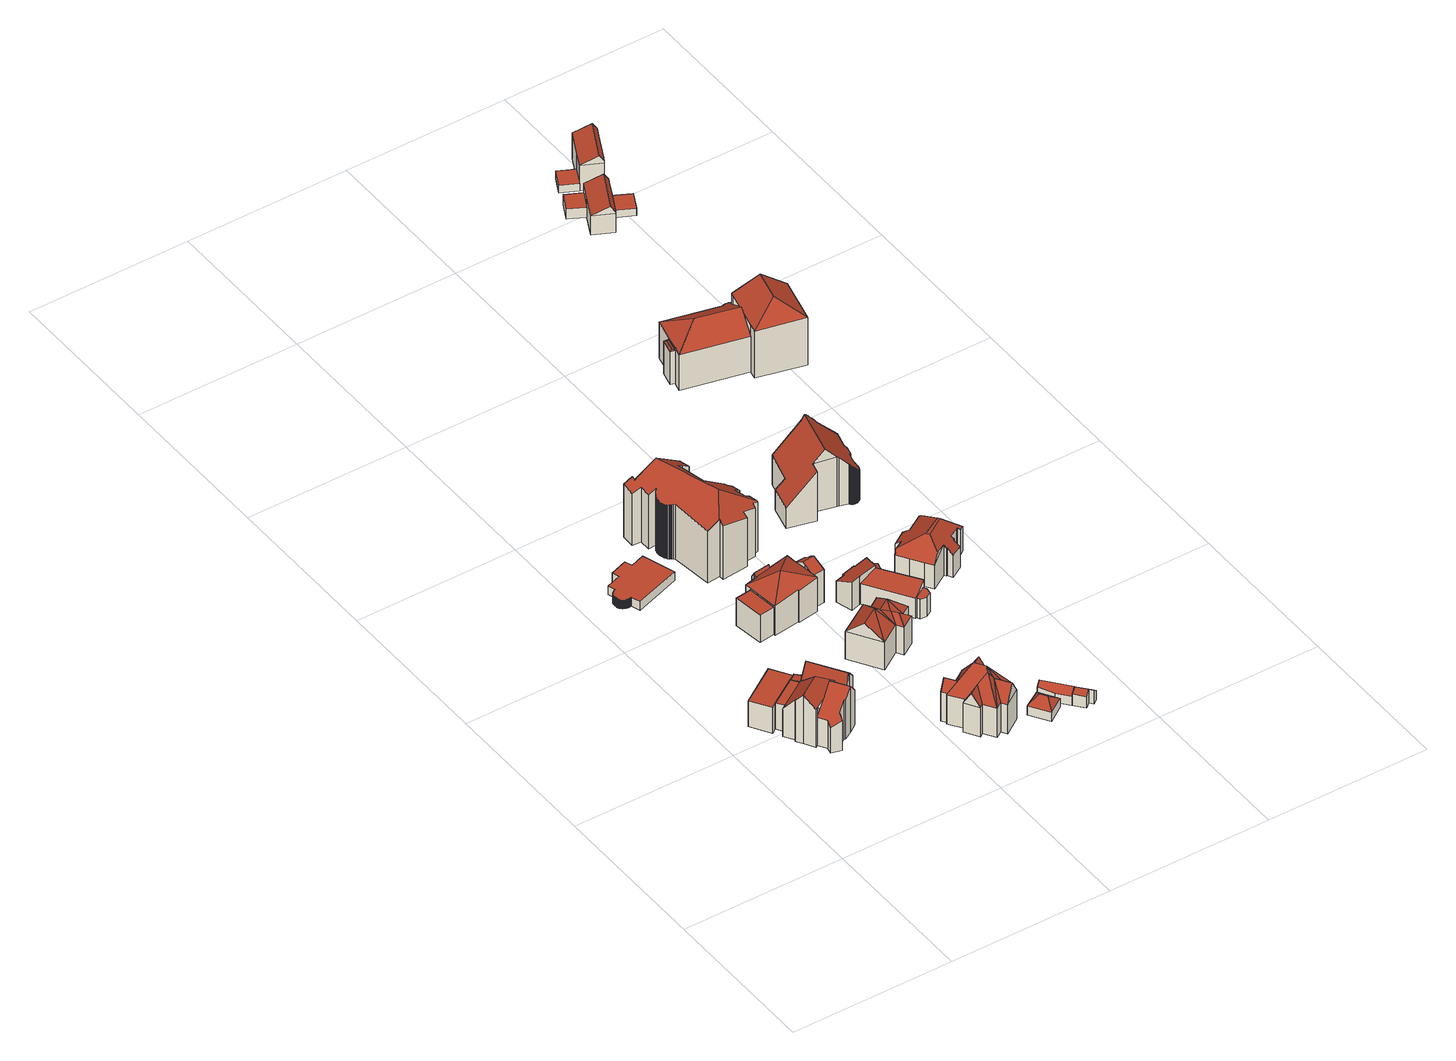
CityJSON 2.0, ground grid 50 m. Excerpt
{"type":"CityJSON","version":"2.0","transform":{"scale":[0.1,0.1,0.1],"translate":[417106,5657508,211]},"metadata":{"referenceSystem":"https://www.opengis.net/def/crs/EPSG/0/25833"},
"CityObjects":{
"building1":{"type":"Building","attributes":{"Dachtyp_tdc":"tdcPolyFlatRoof","Gemeindeschluessel":14612000,"Dachneigung":0,"QualitaetDacherkennung":69,"Geometrietyp2DReferenz":"3000","measuredHeight":8.82,"function":"31001_9998","roofType":"1000"},"geometry":[{"type":"Solid","lod":"2","boundaries":[[[[0,1,2,3]],[[1,4,5,2]],[[4,6,7,5]],[[6,8,9,7]],[[8,10,11,9]],[[10,0,3,11]],[[10,8,6,4,1,0]],[[3,2,5,7,9,11]]]],"semantics":{"surfaces":[{"type":"WallSurface"},{"type":"RoofSurface"},{"type":"GroundSurface"}],"values":[[0,0,0,0,0,0,1,2]]}}]},
"building2":{"type":"Building","attributes":{"Gemeindeschluessel":14612000,"Geometrietyp2DReferenz":"3000","function":"31001_9998","roofType":"9999"},"children":["building2-1","building2-2","building2-3","building2-4","building2-5"]},
"building2-1":{"type":"BuildingPart","attributes":{"Dachtyp_tdc":"tdcHipAndGableRoof","Dachneigung":49.95,"QualitaetDacherkennung":40,"Geometrietyp2DReferenz":"3000","measuredHeight":16.49,"roofType":"5000"},"parents":["building2"],"geometry":[{"type":"MultiSurface","lod":"2","boundaries":[[[12,13,14,15]],[[13,16,17,14]],[[16,18,19,17]],[[18,20,21,22,19]],[[23,24,25,26,27]],[[24,12,15,25]],[[28,29,30,31]],[[30,20,18,16,13,12,31]],[[12,24,23,32,33,34,28,31]],[[15,14,17,19,22,35,36,37,26,25]]],"semantics":{"surfaces":[{"type":"WallSurface"},{"type":"RoofSurface"},{"type":"GroundSurface"}],"values":[0,0,0,0,0,0,1,1,1,2]}}]},
"building2-2":{"type":"BuildingPart","attributes":{"Dachtyp_tdc":"tdcPolyFlatRoof","Dachneigung":50.49,"QualitaetDacherkennung":35,"Geometrietyp2DReferenz":"3000","measuredHeight":14.75,"roofType":"2100"},"parents":["building2"],"geometry":[{"type":"MultiSurface","lod":"2","boundaries":[[[38,39,40,41,42]],[[43,44,45,46,47]],[[44,38,42,45]],[[44,43,39,38]],[[42,41,46,45]]],"semantics":{"surfaces":[{"type":"WallSurface"},{"type":"RoofSurface"},{"type":"GroundSurface"}],"values":[0,0,0,1,2]}}]},
"building2-3":{"type":"BuildingPart","attributes":{"Dachtyp_tdc":"tdcFreeFormRoof","Dachneigung":34.99,"QualitaetDacherkennung":23,"Geometrietyp2DReferenz":"3000","measuredHeight":15.54,"roofType":"5000"},"parents":["building2"],"geometry":[{"type":"MultiSurface","lod":"2","boundaries":[[[48,49,50,51]],[[49,52,53,50]],[[52,54,55,53]],[[54,56,57,55]],[[56,27,26,57]],[[58,59,60,61,62]],[[59,63,64,60]],[[63,65,66,64]],[[65,67,68,66]],[[67,69,70,68]],[[69,48,51,70]],[[65,63,59,58,71,34,72]],[[72,32,27,56,54,52,49,48,69,67,65]],[[51,50,53,55,57,26,37,36,61,60,64,66,68,70]]],"semantics":{"surfaces":[{"type":"WallSurface"},{"type":"RoofSurface"},{"type":"GroundSurface"}],"values":[0,0,0,0,0,0,0,0,0,0,0,1,1,2]}}]},
"building2-4":{"type":"BuildingPart","attributes":{"Dachtyp_tdc":"tdcPolyFlatRoof","Dachneigung":0,"QualitaetDacherkennung":64,"Geometrietyp2DReferenz":"3000","measuredHeight":8.89,"roofType":"1000"},"parents":["building2"],"geometry":[{"type":"MultiSurface","lod":"2","boundaries":[[[73,74,35,9]],[[21,75,11,22]],[[75,73,9,11]],[[75,21,74,73]],[[9,35,22,11]]],"semantics":{"surfaces":[{"type":"WallSurface"},{"type":"RoofSurface"},{"type":"GroundSurface"}],"values":[0,0,0,1,2]}}]},
"building2-5":{"type":"BuildingPart","attributes":{"Dachtyp_tdc":"tdcFreeFormRoof","Dachneigung":81.02,"QualitaetDacherkennung":23,"Geometrietyp2DReferenz":"3000","measuredHeight":15.79,"roofType":"5000"},"parents":["building2"],"geometry":[{"type":"MultiSurface","lod":"2","boundaries":[[[76,77,78,35,30]],[[40,62,61,41]],[[79,62,40]],[[80,79,40,47,77]],[[80,77,76]],[[79,80,76,29,81,62]],[[35,78,46,41,61,36]]],"semantics":{"surfaces":[{"type":"WallSurface"},{"type":"RoofSurface"},{"type":"GroundSurface"}],"values":[0,0,0,1,1,1,2]}}]},
"building3":{"type":"Building","attributes":{"Dachtyp_tdc":"tdcPolyFlatRoof","Gemeindeschluessel":14612000,"Dachneigung":6.58,"QualitaetDacherkennung":18,"Geometrietyp2DReferenz":"3000","measuredHeight":9,"function":"31001_9998","roofType":"2100"},"geometry":[{"type":"Solid","lod":"2","boundaries":[[[[82,8,83,84]],[[8,6,85,83]],[[6,86,87,85]],[[86,88,89,87]],[[88,90,91,89]],[[90,82,84,91]],[[90,88,86,6,8,82]],[[84,83,85,87,89,91]]]],"semantics":{"surfaces":[{"type":"WallSurface"},{"type":"RoofSurface"},{"type":"GroundSurface"}],"values":[[0,0,0,0,0,0,1,2]]}}]},
"building4":{"type":"Building","attributes":{"Dachtyp_tdc":"tdcPolyFlatRoof","Gemeindeschluessel":14612000,"Dachneigung":0,"QualitaetDacherkennung":0,"Geometrietyp2DReferenz":"3000","BezugspunktDach":"2000","measuredHeight":3,"function":"31001_9998"},"geometry":[{"type":"MultiSurface","lod":"2","boundaries":[[[92,93,94,95,96,97,98,99,100,101,102,103,104,105,106,107,108,109,110,111,112,113,114,115,116,117,118,119,120,121,122,123,124,125,126,127,128,129,130,131,132,133,134,135,136,137,138,139,140,141,142]],[[142,141,143,144]],[[141,140,145,143]],[[109,108,146,147]],[[108,107,148,146]],[[107,106,149,148]],[[106,105,150,149]],[[105,104,151,150]],[[104,103,152,151]],[[103,102,153,152]],[[102,101,154,153]],[[101,100,155,154]],[[100,99,156,155]],[[99,98,157,156]],[[98,97,158,157]],[[97,96,159,158]],[[96,95,160,159]],[[95,94,161,160]],[[94,93,162,161]],[[93,92,163,162]],[[92,142,144,163]],[[140,139,164,145]],[[139,138,165,164]],[[138,137,166,165]],[[137,136,167,166]],[[136,135,168,167]],[[135,134,169,168]],[[134,133,170,169]],[[133,132,171,170]],[[132,131,172,171]],[[131,130,173,172]],[[130,129,174,173]],[[129,128,175,174]],[[128,127,176,175]],[[127,126,177,176]],[[126,125,178,177]],[[125,124,179,178]],[[124,123,180,179]],[[123,122,181,180]],[[122,121,182,181]],[[121,120,183,182]],[[120,119,184,183]],[[119,118,185,184]],[[118,117,186,185]],[[117,116,187,186]],[[116,115,188,187]],[[115,114,189,188]],[[114,113,190,189]],[[113,112,191,190]],[[112,111,192,191]],[[111,110,193,192]],[[110,109,147,193]],[[144,143,145,164,165,166,167,168,169,170,171,172,173,174,175,176,177,178,179,180,181,182,183,184,185,186,187,188,189,190,191,192,193,147,146,148,149,150,151,152,153,154,155,156,157,158,159,160,161,162,163]]],"semantics":{"surfaces":[{"type":"RoofSurface"},{"type":"WallSurface"},{"type":"GroundSurface"}],"values":[0,1,1,1,1,1,1,1,1,1,1,1,1,1,1,1,1,1,1,1,1,1,1,1,1,1,1,1,1,1,1,1,1,1,1,1,1,1,1,1,1,1,1,1,1,1,1,1,1,1,1,1,2]}}]},
"building5":{"type":"Building","attributes":{"Gemeindeschluessel":14612000,"Geometrietyp2DReferenz":"3000","function":"31001_9998","roofType":"9999"},"children":["building5-1","building5-2","building5-3","building5-4"]},
"building5-1":{"type":"BuildingPart","attributes":{"Dachtyp_tdc":"tdcTentRoof","Dachneigung":33.56,"QualitaetDacherkennung":31,"Geometrietyp2DReferenz":"3000","measuredHeight":14.6,"roofType":"3500"},"parents":["building5"],"geometry":[{"type":"MultiSurface","lod":"2","boundaries":[[[194,195,196,197,198]],[[195,199,200,196]],[[199,201,202,203,200]],[[204,205,206,207,208]],[[205,209,210,206]],[[209,211,212,210]],[[211,213,214,212]],[[213,215,216,214]],[[215,217,218,219,216]],[[220,221,222,223,224]],[[221,225,226,227,222]],[[205,204,228,229,230,201,199,231]],[[215,213,211,209,205,231]],[[221,220,217,215,231]],[[199,195,194,232,225,221,231]],[[197,196,200,203,233,207,206,210,212,214,216,219,223,222,227,234]]],"semantics":{"surfaces":[{"type":"WallSurface"},{"type":"RoofSurface"},{"type":"GroundSurface"}],"values":[0,0,0,0,0,0,0,0,0,0,0,1,1,1,1,2]}}]},
"building5-2":{"type":"BuildingPart","attributes":{"Dachtyp_tdc":"tdcGableRoof","Dachneigung":28.22,"QualitaetDacherkennung":61,"Geometrietyp2DReferenz":"3000","measuredHeight":13.46,"roofType":"3100"},"parents":["building5"],"geometry":[{"type":"MultiSurface","lod":"2","boundaries":[[[235,236,237,238]],[[236,239,240,237]],[[239,241,242,240]],[[241,208,207,242]],[[202,243,244,203]],[[243,235,238,244]],[[245,228,208,241,239]],[[239,236,235,243,202,230,245]],[[238,237,240,242,207,233,203,244]]],"semantics":{"surfaces":[{"type":"WallSurface"},{"type":"RoofSurface"},{"type":"GroundSurface"}],"values":[0,0,0,0,0,0,1,1,2]}}]},
"building5-3":{"type":"BuildingPart","attributes":{"Dachtyp_tdc":"tdcPolyFlatRoof","Dachneigung":0,"QualitaetDacherkennung":53,"Geometrietyp2DReferenz":"3000","measuredHeight":9.29,"roofType":"1000"},"parents":["building5"],"geometry":[{"type":"MultiSurface","lod":"2","boundaries":[[[246,247,248,249]],[[247,224,223,248]],[[218,246,249,219]],[[218,224,247,246]],[[249,248,223,219]]],"semantics":{"surfaces":[{"type":"WallSurface"},{"type":"RoofSurface"},{"type":"GroundSurface"}],"values":[0,0,0,1,2]}}]},
"building5-4":{"type":"BuildingPart","attributes":{"Dachtyp_tdc":"tdcFreeFormRoof","Dachneigung":62.83,"QualitaetDacherkennung":15,"Geometrietyp2DReferenz":"3000","measuredHeight":11.05,"roofType":"5000"},"parents":["building5"],"geometry":[{"type":"MultiSurface","lod":"2","boundaries":[[[250,198,197,251]],[[226,252,253,227]],[[252,254,255,253]],[[254,256,257,255]],[[256,250,251,257]],[[252,226,258,198,250]],[[250,256,254,252]],[[251,197,234,227,253,255,257]]],"semantics":{"surfaces":[{"type":"WallSurface"},{"type":"RoofSurface"},{"type":"GroundSurface"}],"values":[0,0,0,0,0,1,1,2]}}]},
"building6":{"type":"Building","attributes":{"Dachtyp_tdc":"tdcFreeFormRoof","Gemeindeschluessel":14612000,"Dachneigung":57.83,"QualitaetDacherkennung":13,"Geometrietyp2DReferenz":"3000","measuredHeight":18.32,"function":"31001_9998","roofType":"5000"},"geometry":[{"type":"Solid","lod":"2","boundaries":[[[[259,260,261,262]],[[260,263,264,261]],[[263,265,266,264]],[[265,267,268,266]],[[267,269,270,268]],[[269,271,272,270]],[[271,273,274,272]],[[273,275,276,274]],[[275,277,278,276]],[[277,279,280,278]],[[279,281,282,280]],[[281,283,284,282]],[[283,285,286,284]],[[285,287,288,286]],[[287,289,290,288]],[[289,291,292,290]],[[291,293,294,292]],[[293,295,296,294]],[[295,297,298,296]],[[297,259,262,298]],[[299,300,297,295]],[[299,295,293]],[[300,299,293,291]],[[259,300,301]],[[300,259,297]],[[291,301,300]],[[301,291,289]],[[302,303,301,289,287]],[[304,305,306,302,287,285]],[[304,285,283]],[[305,304,283,281]],[[306,305,281,279]],[[279,307,306]],[[307,279,277]],[[307,302,306]],[[307,303,302]],[[271,303,307]],[[303,271,269]],[[308,307,277,275]],[[308,275,273]],[[307,308,273,271]],[[259,309,260]],[[301,309,259]],[[301,267,309]],[[303,267,301]],[[267,303,269]],[[310,309,267,265]],[[310,265,263]],[[309,310,263,260]],[[262,261,264,266,268,270,272,274,276,278,280,282,284,286,288,290,292,294,296,298]]]],"semantics":{"surfaces":[{"type":"WallSurface"},{"type":"RoofSurface"},{"type":"GroundSurface"}],"values":[[0,0,0,0,0,0,0,0,0,0,0,0,0,0,0,0,0,0,0,0,1,0,1,1,1,1,1,1,1,0,1,1,1,1,1,1,1,1,1,0,1,1,1,1,1,1,1,0,1,2]]}}]},
"building7":{"type":"Building","attributes":{"Dachtyp_tdc":"tdcFreeFormRoof","Gemeindeschluessel":14612000,"Dachneigung":40.17,"QualitaetDacherkennung":32,"Geometrietyp2DReferenz":"3000","measuredHeight":14.03,"function":"31001_9998","roofType":"5000"},"geometry":[{"type":"Solid","lod":"2","boundaries":[[[[311,312,313,314]],[[312,315,316,313]],[[315,317,318,316]],[[317,319,320,318]],[[319,321,322,320]],[[321,323,324,322]],[[323,325,326,324]],[[325,327,328,326]],[[327,329,330,328]],[[329,311,314,330]],[[331,332,329,327]],[[333,331,327,325]],[[333,325,323]],[[334,315,312]],[[334,335,315]],[[332,335,334]],[[332,321,335]],[[331,321,332]],[[331,323,321]],[[323,331,333]],[[336,335,321,319]],[[336,319,317]],[[335,336,317,315]],[[334,312,311]],[[332,334,311,329]],[[314,313,316,318,320,322,324,326,328,330]]]],"semantics":{"surfaces":[{"type":"WallSurface"},{"type":"RoofSurface"},{"type":"GroundSurface"}],"values":[[0,0,0,0,0,0,0,0,0,0,1,1,0,1,1,1,1,1,1,1,1,1,1,1,1,2]]}}]},
"building8":{"type":"Building","attributes":{"Dachtyp_tdc":"tdcFreeFormRoof","Gemeindeschluessel":14612000,"Dachneigung":36.57,"QualitaetDacherkennung":68,"Geometrietyp2DReferenz":"3000","measuredHeight":5.28,"function":"31001_9998","roofType":"5000"},"geometry":[{"type":"Solid","lod":"2","boundaries":[[[[337,338,339,340]],[[338,341,342,339]],[[341,343,344,342]],[[343,337,340,344]],[[345,346,343,341]],[[345,341,338]],[[346,345,338,337]],[[346,337,343]],[[340,339,342,344]]]],"semantics":{"surfaces":[{"type":"WallSurface"},{"type":"RoofSurface"},{"type":"GroundSurface"}],"values":[[0,0,0,0,1,1,1,1,2]]}}]},
"building9":{"type":"Building","attributes":{"Dachtyp_tdc":"tdcFreeFormRoof","Gemeindeschluessel":14612000,"Dachneigung":24.87,"QualitaetDacherkennung":9,"Geometrietyp2DReferenz":"3000","measuredHeight":22.48,"function":"31001_9998","roofType":"5000"},"geometry":[{"type":"Solid","lod":"2","boundaries":[[[[347,348,349,350]],[[348,351,352,349]],[[351,353,354,352]],[[353,355,356,354]],[[355,357,358,356]],[[357,359,360,358]],[[359,361,362,360]],[[361,363,364,362]],[[363,365,366,364]],[[365,367,368,366]],[[367,369,370,368]],[[369,371,372,370]],[[371,373,374,372]],[[373,375,376,374]],[[375,377,378,376]],[[377,379,380,378]],[[379,381,382,380]],[[381,383,384,382]],[[383,385,386,384]],[[385,387,388,386]],[[387,389,390,388]],[[389,391,392,390]],[[391,393,394,392]],[[393,395,396,394]],[[395,397,398,396]],[[397,399,400,398]],[[401,402,403,404,405,406,407,408,409,410]],[[410,411,412,413,414,415,416,417,418,419,420,421,422,399,423,401]],[[389,387,385,383,381,379,377,375,373,371,369,367,365,363,361,359,357,355,353,351,348,347,424,425,426,427,428,429,430,431,432,433,402,401,423,397,395,393,391]],[[409,411,410]],[[433,403,402]],[[399,397,423]],[[400,434,435,436,437,438,439,440,441,442,443,444,445,446,447,448,449,450,451,452,453,454,455,456,457,458,459,460,461,462,350,349,352,354,356,358,360,362,364,366,368,370,372,374,376,378,380,382,384,386,388,390,392,394,396,398]],[[399,422,434,400]],[[422,421,435,434]],[[421,420,436,435]],[[420,419,437,436]],[[419,418,438,437]],[[418,417,439,438]],[[417,416,440,439]],[[416,415,441,440]],[[415,414,442,441]],[[414,413,443,442]],[[413,412,444,443]],[[412,411,445,444]],[[411,409,446,445]],[[409,408,447,446]],[[408,407,448,447]],[[407,406,449,448]],[[406,405,450,449]],[[405,404,451,450]],[[404,403,452,451]],[[403,433,453,452]],[[433,432,454,453]],[[432,431,455,454]],[[431,430,456,455]],[[430,429,457,456]],[[429,428,458,457]],[[428,427,459,458]],[[427,426,460,459]],[[426,425,461,460]],[[425,424,462,461]],[[424,347,350,462]]]],"semantics":{"surfaces":[{"type":"WallSurface"},{"type":"RoofSurface"},{"type":"GroundSurface"}],"values":[[0,0,0,0,0,0,0,0,0,0,0,0,0,0,0,0,0,0,0,0,0,0,0,0,0,0,1,1,1,0,0,0,2,0,0,0,0,0,0,0,0,0,0,0,0,0,0,0,0,0,0,0,0,0,0,0,0,0,0,0,0,0,0]]}}]},
"building10":{"type":"Building","attributes":{"Dachtyp_tdc":"tdcPolyFlatRoof","Gemeindeschluessel":14612000,"Dachneigung":24.58,"QualitaetDacherkennung":72,"Geometrietyp2DReferenz":"3000","measuredHeight":9.62,"function":"31001_9998","roofType":"2100"},"geometry":[{"type":"Solid","lod":"2","boundaries":[[[[463,464,465,466]],[[464,467,468,465]],[[467,469,470,468]],[[469,471,472,470]],[[471,473,474,472]],[[473,475,476,474]],[[475,477,478,476]],[[477,479,480,478]],[[479,463,466,480]],[[479,477,475,473,471,469,467,464,463]],[[466,465,468,470,472,474,476,478,480]]]],"semantics":{"surfaces":[{"type":"WallSurface"},{"type":"RoofSurface"},{"type":"GroundSurface"}],"values":[[0,0,0,0,0,0,0,0,0,1,2]]}}]},
"building11":{"type":"Building","attributes":{"Dachtyp_tdc":"tdcFreeFormRoof","Gemeindeschluessel":14612000,"Dachneigung":40.11,"QualitaetDacherkennung":26,"Geometrietyp2DReferenz":"3000","measuredHeight":4.84,"function":"31001_9998","roofType":"5000"},"geometry":[{"type":"Solid","lod":"2","boundaries":[[[[481,482,483,484]],[[482,485,486,483]],[[485,487,488,486]],[[487,489,490,488]],[[489,491,492,490]],[[491,481,484,492]],[[485,482,493,494,487]],[[493,481,491,489,494]],[[482,481,493]],[[489,487,494]],[[484,483,486,488,490,492]]]],"semantics":{"surfaces":[{"type":"WallSurface"},{"type":"RoofSurface"},{"type":"GroundSurface"}],"values":[[0,0,0,0,0,0,1,1,0,0,2]]}}]},
"building12":{"type":"Building","attributes":{"Gemeindeschluessel":14612000,"Geometrietyp2DReferenz":"3000","function":"31001_9998","roofType":"9999"},"children":["building12-1","building12-2"]},
"building12-1":{"type":"BuildingPart","attributes":{"Dachtyp_tdc":"tdcPolyFlatRoof","Dachneigung":0,"QualitaetDacherkennung":54,"Geometrietyp2DReferenz":"3000","measuredHeight":6.51,"roofType":"1000"},"parents":["building12"],"geometry":[{"type":"MultiSurface","lod":"2","boundaries":[[[495,496,497,498]],[[496,499,500,497]],[[501,502,503,504]],[[502,505,506,503]],[[505,495,498,506]],[[505,502,501,499,496,495]],[[498,497,500,504,503,506]]],"semantics":{"surfaces":[{"type":"WallSurface"},{"type":"RoofSurface"},{"type":"GroundSurface"}],"values":[0,0,0,0,0,1,2]}}]},
"building12-2":{"type":"BuildingPart","attributes":{"Dachtyp_tdc":"tdcPolyFlatRoof","Dachneigung":18.32,"QualitaetDacherkennung":64,"Geometrietyp2DReferenz":"3000","measuredHeight":8.71,"roofType":"2100"},"parents":["building12"],"geometry":[{"type":"MultiSurface","lod":"2","boundaries":[[[507,500,499]],[[507,508,509,500]],[[508,510,511,509]],[[510,512,513,511]],[[512,514,515,513]],[[514,516,517,515]],[[516,514,512,510,508,507]],[[500,509,511,513,515,517,504]]],"semantics":{"surfaces":[{"type":"WallSurface"},{"type":"RoofSurface"},{"type":"GroundSurface"}],"values":[0,0,0,0,0,0,1,2]}}]},
"building13":{"type":"Building","attributes":{"Dachtyp_tdc":"tdcFreeFormRoof","Gemeindeschluessel":14612000,"Dachneigung":39.3,"QualitaetDacherkennung":39,"Geometrietyp2DReferenz":"3000","measuredHeight":4.61,"function":"31001_9998","roofType":"5000"},"geometry":[{"type":"Solid","lod":"2","boundaries":[[[[481,518,519,520]],[[518,521,522,519]],[[521,523,524,522]],[[523,525,526,524]],[[525,527,528,526]],[[527,529,530,528]],[[525,523,531,532,529,527]],[[531,521,518,481,532]],[[523,521,531]],[[481,529,532]],[[530,520,519,522,524,526,528]],[[529,481,520,530]]]],"semantics":{"surfaces":[{"type":"WallSurface"},{"type":"RoofSurface"},{"type":"GroundSurface"}],"values":[[0,0,0,0,0,0,1,1,0,0,2,0]]}}]},
"building14":{"type":"Building","attributes":{"Dachtyp_tdc":"tdcPolyFlatRoof","Gemeindeschluessel":14612000,"Dachneigung":17.76,"QualitaetDacherkennung":72,"Geometrietyp2DReferenz":"3000","measuredHeight":4.26,"function":"31001_9998","roofType":"2100"},"geometry":[{"type":"Solid","lod":"2","boundaries":[[[[533,534,535,513]],[[534,536,537,535]],[[536,538,539,537]],[[538,540,515,539]],[[540,533,513,515]],[[540,538,536,534,533]],[[513,535,537,539,515]]]],"semantics":{"surfaces":[{"type":"WallSurface"},{"type":"RoofSurface"},{"type":"GroundSurface"}],"values":[[0,0,0,0,0,1,2]]}}]},
"building15":{"type":"Building","attributes":{"Dachtyp_tdc":"tdcFreeFormRoof","Gemeindeschluessel":14612000,"Dachneigung":36.51,"QualitaetDacherkennung":15,"Geometrietyp2DReferenz":"3000","measuredHeight":13.92,"function":"31001_9998","roofType":"5000"},"geometry":[{"type":"Solid","lod":"2","boundaries":[[[[541,542,543,544]],[[542,545,546,543]],[[545,547,548,546]],[[547,549,550,548]],[[549,551,552,550]],[[551,553,554,552]],[[553,555,556,554]],[[555,557,558,556]],[[559,560,561,562]],[[560,563,564,561]],[[563,565,566,564]],[[565,567,568,566]],[[567,569,570,568]],[[569,571,572,570]],[[571,573,574,572]],[[573,575,576,574]],[[575,577,578,576]],[[577,579,580,578]],[[579,581,582,580]],[[581,583,584,582]],[[583,585,586,584]],[[585,587,588,586]],[[587,541,544,588]],[[589,590,591,592,573,571,569,567]],[[593,594,583,581,579,577,575,592,591]],[[545,542,541,587,585,594,593,595,596,549,547]],[[559,597,598,599,600,557,555,553,551,596,595,590,589,565,563,560]],[[590,595,593,591]],[[551,549,596]],[[575,573,592]],[[567,565,589]],[[585,583,594]],[[544,543,546,548,550,552,554,556,558,601,602,603,604,562,561,564,566,568,570,572,574,576,578,580,582,584,586,588]],[[557,600,601,558]],[[600,599,602,601]],[[599,598,603,602]],[[598,597,604,603]],[[597,559,562,604]]]],"semantics":{"surfaces":[{"type":"WallSurface"},{"type":"RoofSurface"},{"type":"GroundSurface"}],"values":[[0,0,0,0,0,0,0,0,0,0,0,0,0,0,0,0,0,0,0,0,0,0,0,1,1,1,1,1,0,0,0,0,2,0,0,0,0,0]]}}]},
"building16":{"type":"Building","attributes":{"Dachtyp_tdc":"tdcFreeFormRoof","Gemeindeschluessel":14612000,"Dachneigung":48.57,"QualitaetDacherkennung":18,"Geometrietyp2DReferenz":"3000","measuredHeight":20.52,"function":"31001_9998","roofType":"5000"},"geometry":[{"type":"Solid","lod":"2","boundaries":[[[[605,606,607,608]],[[606,609,610,607]],[[609,611,612,610]],[[611,613,614,612]],[[613,615,616,614]],[[615,617,618,616]],[[617,619,620,618]],[[619,621,622,620]],[[621,623,624,622]],[[623,625,626,624]],[[625,627,628,626]],[[627,629,630,628]],[[629,631,632,630]],[[631,633,634,632]],[[633,635,636,634]],[[635,637,638,636]],[[637,639,640,638]],[[639,641,642,640]],[[641,643,644,642]],[[643,645,646,644]],[[645,647,648,646]],[[647,649,650,648]],[[649,651,652,650]],[[651,653,654,652]],[[653,655,656,654]],[[655,657,658,656]],[[657,659,660,658]],[[659,661,662,660]],[[661,663,664,662]],[[663,665,666,664]],[[667,668,669,670]],[[668,671,672,669]],[[671,673,674,672]],[[673,675,676,674]],[[675,677,678,676]],[[677,679,680,678]],[[679,681,682,680]],[[681,683,684,682]],[[683,685,686,684]],[[685,605,608,686]],[[687,688,689,690]],[[688,691,692,689]],[[691,693,694,692]],[[693,695,696,694]],[[695,697,698,696]],[[697,699,700,698]],[[699,701,702,700]],[[701,703,704,702]],[[703,705,706,704]],[[705,707,708,706]],[[707,709,710,708]],[[709,711,712,710]],[[711,713,714,712]],[[713,715,716,714]],[[715,717,718,716]],[[717,719,720,718]],[[719,721,722,720]],[[721,723,724,722]],[[723,725,726,724]],[[725,727,728,726]],[[727,729,730,728]],[[729,731,732,730]],[[731,733,734,732]],[[733,735,736,734]],[[735,737,738,736]],[[737,739,740,738]],[[739,741,742,740]],[[741,743,744,742]],[[665,745,746,666]],[[745,687,690,746]],[[743,747,748,744]],[[747,749,750,748]],[[749,751,752,750]],[[751,753,754,752]],[[753,755,756,754]],[[755,757,758,756]],[[757,759,760,758]],[[759,761,762,760]],[[761,763,764,762]],[[763,765,766,764]],[[765,667,670,766]],[[641,639,637,635,633,631,629,627,625,623,621,619,617,615,613,611,609,606,605,685,683,681,679,767,755,753,751,749,747,743,741,739,737,735,733,731,729,727,725,723,721,719,717,715,713,711,709,707,705,703,701,699,697,695,693,691,688,687,745,665,663,661,659,657,655,653,651,649,647,645,643]],[[759,757,767,679,677,675,673,671,668,667,765,763,761]],[[757,755,767]],[[670,669,672,674,676,678,680,682,684,686,608,607,610,612,614,616,618,620,622,624,626,628,630,632,634,636,638,640,642,644,646,648,650,652,654,656,658,660,662,664,666,746,690,689,692,694,696,698,700,702,704,706,708,710,712,714,716,718,720,722,724,726,728,730,732,734,736,738,740,742,744,748,750,752,754,756,758,760,762,764,766]]]],"semantics":{"surfaces":[{"type":"WallSurface"},{"type":"RoofSurface"},{"type":"GroundSurface"}],"values":[[0,0,0,0,0,0,0,0,0,0,0,0,0,0,0,0,0,0,0,0,0,0,0,0,0,0,0,0,0,0,0,0,0,0,0,0,0,0,0,0,0,0,0,0,0,0,0,0,0,0,0,0,0,0,0,0,0,0,0,0,0,0,0,0,0,0,0,0,0,0,0,0,0,0,0,0,0,0,0,0,0,1,1,0,2]]}}]},
"building17":{"type":"Building","attributes":{"Gemeindeschluessel":14612000,"Geometrietyp2DReferenz":"3000","function":"31001_9998","roofType":"9999"},"children":["building17-1","building17-2","building17-3"]},
"building17-1":{"type":"BuildingPart","attributes":{"Dachtyp_tdc":"tdcFreeFormRoof","Dachneigung":22.63,"QualitaetDacherkennung":25,"Geometrietyp2DReferenz":"3000","measuredHeight":11.55,"roofType":"5000"},"parents":["building17"],"geometry":[{"type":"MultiSurface","lod":"2","boundaries":[[[768,769,770,771]],[[769,772,773,770]],[[774,768,771,775]],[[776,772,769]],[[777,776,769,768]],[[777,768,774]],[[776,777,774,772]],[[771,770,773,775]]],"semantics":{"surfaces":[{"type":"WallSurface"},{"type":"RoofSurface"},{"type":"GroundSurface"}],"values":[0,0,0,1,1,1,1,2]}}]},
"building17-2":{"type":"BuildingPart","attributes":{"Dachtyp_tdc":"tdcHipAndGableRoof","Dachneigung":32.78,"QualitaetDacherkennung":69,"Geometrietyp2DReferenz":"3000","measuredHeight":16.73,"roofType":"5000"},"parents":["building17"],"geometry":[{"type":"MultiSurface","lod":"2","boundaries":[[[778,779,780,781]],[[779,782,783,780]],[[782,784,785,783]],[[784,786,787,785]],[[786,788,789,787]],[[788,790,791,789]],[[790,792,793,791]],[[792,794,795,793]],[[794,796,797,795]],[[796,798,799,797]],[[798,800,801,799]],[[802,803,804,805]],[[803,806,774,775,804]],[[807,808,809,773,772]],[[808,810,811,809]],[[810,812,813,811]],[[812,778,781,813]],[[808,807,806,803,814]],[[803,802,815,816,814]],[[816,817,800,798,796,794,792,790,788,786,784,782,779,778,812,810,808,814]],[[781,780,783,785,787,789,791,793,795,797,799,801,818,805,804,775,773,809,811,813]]],"semantics":{"surfaces":[{"type":"WallSurface"},{"type":"RoofSurface"},{"type":"GroundSurface"}],"values":[0,0,0,0,0,0,0,0,0,0,0,0,0,0,0,0,0,1,1,1,2]}}]},
"building17-3":{"type":"BuildingPart","attributes":{"Dachtyp_tdc":"tdcHipAndGableRoof","Dachneigung":33.42,"QualitaetDacherkennung":79,"Geometrietyp2DReferenz":"3000","measuredHeight":21.02,"roofType":"5000"},"parents":["building17"],"geometry":[{"type":"MultiSurface","lod":"2","boundaries":[[[819,820,821,822]],[[820,823,824,821]],[[823,825,826,824]],[[825,827,828,826]],[[827,829,802,805,828]],[[830,819,822,801,800]],[[827,825,831]],[[825,823,820,831]],[[820,819,830,817,832,815,829,827,831]],[[822,821,824,826,828,805,818,801]]],"semantics":{"surfaces":[{"type":"WallSurface"},{"type":"RoofSurface"},{"type":"GroundSurface"}],"values":[0,0,0,0,0,0,1,1,1,2]}}]},
"building18":{"type":"Building","attributes":{"Gemeindeschluessel":14612000,"Geometrietyp2DReferenz":"3000","function":"31001_9998","roofType":"9999"},"children":["building18-1","building18-2"]},
"building18-1":{"type":"BuildingPart","attributes":{"Dachtyp_tdc":"tdcGableRoof","Dachneigung":25.78,"QualitaetDacherkennung":83,"Geometrietyp2DReferenz":"3000","measuredHeight":9.03,"roofType":"3100"},"parents":["building18"],"geometry":[{"type":"MultiSurface","lod":"2","boundaries":[[[833,834,835,836,837]],[[834,838,839,835]],[[838,840,841,839]],[[840,842,843,841]],[[842,844,845,843]],[[844,846,847,848,845]],[[833,846,844,849,850]],[[851,852,853,854,850,849]],[[833,850,854,834]],[[834,854,853,838]],[[838,853,852,840]],[[840,852,851,842]],[[842,851,849,844]],[[848,836,835,839,841,843,845]]],"semantics":{"surfaces":[{"type":"WallSurface"},{"type":"RoofSurface"},{"type":"GroundSurface"}],"values":[0,0,0,0,0,0,1,1,0,0,0,0,0,2]}}]},
"building18-2":{"type":"BuildingPart","attributes":{"Dachtyp_tdc":"tdcPolyFlatRoof","Dachneigung":0,"QualitaetDacherkennung":67,"Geometrietyp2DReferenz":"3000","measuredHeight":3.46,"roofType":"1000"},"parents":["building18"],"geometry":[{"type":"MultiSurface","lod":"2","boundaries":[[[847,855,856,848]],[[855,857,858,856]],[[857,837,836,858]],[[837,857,855,847]],[[848,856,858,836]]],"semantics":{"surfaces":[{"type":"WallSurface"},{"type":"RoofSurface"},{"type":"GroundSurface"}],"values":[0,0,0,1,2]}}]},
"building19":{"type":"Building","attributes":{"Dachtyp_tdc":"tdcPolyFlatRoof","Gemeindeschluessel":14612000,"Dachneigung":0,"QualitaetDacherkennung":83,"Geometrietyp2DReferenz":"3000","measuredHeight":2.5,"function":"31001_9998","roofType":"1000"},"geometry":[{"type":"Solid","lod":"2","boundaries":[[[[859,860,861,839]],[[860,862,863,861]],[[862,864,841,863]],[[864,859,839,841]],[[864,862,860,859]],[[839,861,863,841]]]],"semantics":{"surfaces":[{"type":"WallSurface"},{"type":"RoofSurface"},{"type":"GroundSurface"}],"values":[[0,0,0,0,1,2]]}}]},
"building20":{"type":"Building","attributes":{"Gemeindeschluessel":14612000,"Geometrietyp2DReferenz":"3000","function":"31001_9998","roofType":"9999"},"children":["building20-1","building20-2"]},
"building20-1":{"type":"BuildingPart","attributes":{"Dachtyp_tdc":"tdcPolyFlatRoof","Dachneigung":0,"QualitaetDacherkennung":66,"Geometrietyp2DReferenz":"3000","measuredHeight":2.66,"roofType":"1000"},"parents":["building20"],"geometry":[{"type":"MultiSurface","lod":"2","boundaries":[[[865,866,867,868]],[[866,869,870,867]],[[869,871,872,870]],[[871,869,866,865]],[[868,867,870,872]]],"semantics":{"surfaces":[{"type":"WallSurface"},{"type":"RoofSurface"},{"type":"GroundSurface"}],"values":[0,0,0,1,2]}}]},
"building20-2":{"type":"BuildingPart","attributes":{"Dachtyp_tdc":"tdcGableRoof","Dachneigung":25.74,"QualitaetDacherkennung":84,"Geometrietyp2DReferenz":"3000","measuredHeight":11.34,"roofType":"3100"},"parents":["building20"],"geometry":[{"type":"MultiSurface","lod":"2","boundaries":[[[873,874,875,876]],[[876,875,877,878]],[[872,879,880,881,882,883,868]],[[884,885,879,872,871]],[[885,886,880,879]],[[886,887,881,880]],[[887,873,882,881]],[[873,876,883,882]],[[876,878,865,868,883]],[[885,884,878,877,888]],[[875,874,889,890,888,877]],[[885,888,890,886]],[[886,890,889,887]],[[887,889,874,873]]],"semantics":{"surfaces":[{"type":"WallSurface"},{"type":"GroundSurface"},{"type":"RoofSurface"}],"values":[0,0,1,0,0,0,0,0,0,2,2,0,0,0]}}]}
},
"vertices":[
[56,399,215],[18,457,215],[18,457,127],[56,399,127],[135,534,215],[135,534,127],[173,475,215],[173,475,127],[156,464,215],[156,464,127],[71,409,215],[71,409,127],
[97,320,292],[85,338,266],[85,338,127],[97,320,127],[91,342,266],[91,342,127],[70,374,220],[70,374,127],[87,385,220],[87,385,216],[87,385,127],[123,293,255],[117,289,255],[117,289,127],[123,293,127],[123,293,223],[224,359,255],[174,437,221],[172,440,220],[167,365,292],[162,318,255],[194,339,255],[212,351,255],[172,440,127],[224,359,127],[194,339,127],
[277,353,249],[259,342,274],[259,342,221],[259,342,127],[277,353,127],[223,397,274],[241,408,249],[241,408,127],[223,397,127],[223,397,221],
[171,260,238],[169,252,234],[169,252,127],[171,260,127],[166,240,228],[166,240,127],[135,248,213],[135,248,127],[139,268,223],[139,268,127],[243,331,237],[236,326,247],[236,326,127],[243,331,127],[243,331,221],[250,305,247],[250,305,127],[226,289,282],[226,289,127],[199,272,259],[199,272,127],[196,276,259],[196,276,127],[224,359,237],[194,339,282],
[156,464,216],[172,440,216],[71,409,216],
[172,440,221],[189,451,221],[189,451,127],[251,336,285],[186,437,285],[224,359,221],
[172,440,219],[156,464,128],[172,440,128],[173,475,128],[177,478,215],[177,478,128],[193,454,219],[193,454,128],[189,451,219],[189,451,128],
[56,1135,157],[63,1114,157],[18,1099,157],[25,1077,157],[23,1076,157],[21,1075,157],[20,1074,157],[18,1073,157],[17,1072,157],[15,1071,157],[13,1069,157],[12,1068,157],[11,1066,157],[10,1065,157],[9,1063,157],[8,1061,157],[8,1059,157],[8,1057,157],[8,1055,157],[8,1053,157],[8,1051,157],[8,1050,157],[8,1048,157],[8,1045,157],[8,1044,157],[9,1043,157],[9,1041,157],[10,1039,157],[11,1037,157],[12,1035,157],[14,1034,157],[15,1033,157],[17,1031,157],[19,1030,157],[20,1029,157],[22,1028,157],[24,1027,157],[25,1027,157],[28,1026,157],[31,1026,157],[32,1026,157],[34,1026,157],[36,1026,157],[38,1026,157],[40,1027,157],[42,1027,157],[51,1000,157],[192,1047,157],[159,1146,157],[116,1131,157],[108,1153,157],[116,1131,127],[108,1153,127],[159,1146,127],[8,1059,127],[8,1057,127],[8,1061,127],[9,1063,127],[10,1065,127],[11,1066,127],[12,1068,127],[13,1069,127],[15,1071,127],[17,1072,127],[18,1073,127],[20,1074,127],[21,1075,127],[23,1076,127],[25,1077,127],[18,1099,127],[63,1114,127],[56,1135,127],[192,1047,127],[51,1000,127],[42,1027,127],[40,1027,127],[38,1026,127],[36,1026,127],[34,1026,127],[32,1026,127],[31,1026,127],[28,1026,127],[25,1027,127],[24,1027,127],[22,1028,127],[20,1029,127],[19,1030,127],[17,1031,127],[15,1033,127],[14,1034,127],[12,1035,127],[11,1037,127],[10,1039,127],[9,1041,127],[9,1043,127],[8,1044,127],[8,1045,127],[8,1048,127],[8,1050,127],[8,1051,127],[8,1053,127],[8,1055,127],
[353,838,244],[406,845,250],[406,845,135],[353,838,135],[353,838,227],[407,843,252],[407,843,135],[411,810,252],[411,810,251],[411,810,135],[420,743,252],[422,729,252],[422,729,135],[420,743,135],[420,743,248],[422,727,250],[422,727,135],[359,718,243],[359,718,135],[358,721,244],[358,721,135],[278,710,235],[278,710,135],[277,715,235],[277,715,228],[277,715,135],[265,807,235],[263,824,235],[263,824,135],[265,807,135],[265,807,228],[303,829,240],[303,829,222],[303,829,135],[419,750,252],[415,782,252],[411,808,252],[341,776,281],[354,836,246],[415,782,135],[354,836,135],
[443,798,261],[450,799,261],[450,799,135],[443,798,135],[452,787,269],[452,787,135],[457,747,248],[457,747,135],[441,813,251],[441,813,135],[415,782,269],
[229,709,228],[217,801,228],[217,801,135],[229,709,135],
[352,848,245],[352,848,135],[301,841,245],[301,841,135],[300,850,227],[300,850,135],[351,857,227],[351,857,135],[354,836,222],
[543,239,220],[550,229,220],[550,229,121],[543,239,121],[565,239,220],[565,239,121],[594,194,220],[594,194,121],[579,184,220],[579,184,121],[621,120,220],[621,120,121],[603,108,220],[603,108,121],[614,92,220],[614,92,121],[561,57,220],[561,57,121],[550,73,220],[550,73,121],[531,60,220],[531,60,121],[508,95,220],[508,95,121],[497,87,220],[497,87,121],[470,129,220],[470,129,121],[483,137,220],[483,137,121],[454,180,220],[454,180,121],[458,183,220],[458,183,121],[448,198,220],[448,198,121],[483,221,220],[483,221,121],[493,206,220],[493,206,121],[465,210,253],[487,177,253],[528,165,305],[545,125,292],[548,135,305],[483,108,259],[515,129,260],[544,123,292],[559,117,270],[587,74,270],[542,191,263],[580,216,263],
[519,596,228],[567,521,228],[567,521,135],[519,596,135],[539,503,228],[539,503,135],[552,483,228],[552,483,135],[510,456,228],[510,456,135],[497,477,228],[497,477,135],[434,436,228],[434,436,135],[374,530,228],[374,530,135],[475,594,228],[475,594,135],[487,575,228],[487,575,135],[459,518,275],[474,514,266],[404,483,275],[513,539,266],[505,511,249],[518,491,249],
[673,18,167],[636,75,167],[636,75,137],[673,18,137],[688,108,167],[688,108,137],[724,52,167],[724,52,137],[674,74,190],[687,53,190],
[267,1203,240],[266,1205,240],[266,1205,59],[267,1203,59],[265,1208,240],[265,1208,59],[264,1211,240],[264,1211,59],[263,1214,240],[263,1214,59],[263,1218,240],[263,1218,59],[263,1222,241],[263,1222,59],[263,1225,241],[263,1225,59],[263,1228,242],[263,1228,59],[263,1231,242],[263,1231,59],[264,1234,243],[264,1234,59],[265,1237,244],[265,1237,59],[266,1240,245],[266,1240,59],[267,1243,246],[267,1243,59],[269,1245,247],[269,1245,59],[271,1248,248],[271,1248,59],[272,1250,249],[272,1250,59],[274,1253,250],[274,1253,59],[277,1255,251],[277,1255,59],[279,1257,253],[279,1257,59],[254,1255,242],[254,1255,59],[253,1289,246],[253,1289,59],[227,1291,235],[227,1291,59],[227,1331,240],[227,1331,59],[255,1332,252],[255,1332,59],[254,1319,251],[254,1319,59],[408,1338,226],[408,1338,59],[389,1131,284],[341,1060,253],[343,1060,253],[344,1044,242],[425,1053,224],[424,1069,234],[465,1074,225],[464,1085,232],[482,1087,228],[481,1089,230],[478,1120,226],[460,1118,238],[456,1156,233],[473,1158,221],[470,1189,216],[452,1187,229],[451,1196,227],[380,1189,278],[372,1293,260],[387,1295,250],[386,1299,250],[413,1302,231],[327,1328,284],[269,1200,240],[271,1198,241],[272,1195,241],[275,1193,242],[277,1191,243],[279,1189,243],[281,1187,244],[284,1185,245],[288,1184,246],[302,1056,235],[413,1302,59],[386,1299,59],[387,1295,59],[372,1293,59],[380,1189,59],[451,1196,59],[452,1187,59],[470,1189,59],[473,1158,59],[456,1156,59],[460,1118,59],[478,1120,59],[482,1087,59],[464,1085,59],[465,1074,59],[424,1069,59],[425,1053,59],[344,1044,59],[343,1060,59],[302,1056,59],[288,1184,59],[284,1185,59],[281,1187,59],[279,1189,59],[277,1191,59],[275,1193,59],[272,1195,59],[271,1198,59],[269,1200,59],
[513,735,211],[512,742,208],[512,742,140],[513,735,140],[554,753,208],[554,753,140],[555,748,210],[555,748,140],[600,760,211],[600,760,140],[583,696,236],[583,696,140],[526,683,235],[526,683,140],[496,675,235],[496,675,140],[481,726,211],[481,726,140],
[782,63,171],[752,38,170],[752,38,139],[782,63,139],[722,73,170],[722,73,139],[695,115,176],[695,115,139],[723,136,169],[723,136,139],[753,96,172],[753,96,139],[767,50,188],[706,123,188],
[640,543,208],[621,545,208],[621,545,142],[640,543,142],[617,555,208],[617,555,142],[655,581,208],[660,571,208],[660,571,142],[655,581,142],[658,552,208],[658,552,142],
[617,555,213],[612,552,211],[612,552,142],[526,683,211],[526,683,142],[583,696,230],[583,696,142],[608,659,230],[608,659,142],[659,584,230],[659,584,142],
[808,33,171],[808,33,140],[782,63,140],[817,22,171],[817,22,140],[802,10,186],[802,10,140],[792,21,186],[792,21,140],[777,8,178],[777,8,140],[752,38,178],[752,38,140],[803,10,186],[768,51,186],
[583,696,185],[600,760,185],[600,760,142],[603,771,185],[603,771,142],[635,760,174],[635,760,142],[608,659,174],
[856,761,203],[839,751,223],[839,751,141],[856,761,141],[850,734,224],[850,734,141],[860,732,216],[860,732,141],[868,721,216],[868,721,141],[867,707,224],[867,707,141],[854,698,225],[854,698,141],[845,701,234],[845,701,141],[841,698,234],[841,698,141],[787,634,216],[778,649,235],[778,649,141],[787,634,141],[776,648,235],[776,648,141],[771,655,245],[771,655,141],[720,623,221],[720,623,141],[705,646,221],[705,646,141],[682,682,221],[682,682,141],[659,716,221],[659,716,141],[697,742,231],[697,742,141],[687,756,218],[687,756,141],[735,790,211],[735,790,141],[746,775,224],[746,775,141],[802,813,217],[802,813,141],[826,774,223],[826,774,141],[842,784,202],[842,784,141],[739,635,249],[743,675,280],[735,686,280],[668,723,235],[799,723,276],[805,807,222],[802,717,276],[867,707,225],[824,657,211],[813,672,230],[816,673,230],[810,680,239],[810,680,141],[816,673,141],[813,672,141],[824,657,141],
[732,1222,307],[734,1222,304],[734,1222,111],[732,1222,111],[737,1221,301],[737,1221,111],[739,1220,299],[739,1220,111],[742,1219,296],[742,1219,111],[744,1218,294],[744,1218,111],[746,1217,292],[746,1217,111],[748,1215,289],[748,1215,111],[750,1214,287],[750,1214,111],[751,1212,285],[751,1212,111],[753,1210,283],[753,1210,111],[755,1208,280],[755,1208,111],[808,1198,225],[808,1198,111],[798,1152,223],[798,1152,111],[804,1145,215],[804,1145,111],[799,1121,214],[799,1121,111],[791,1118,221],[791,1118,111],[786,1096,220],[786,1096,111],[783,1080,220],[783,1080,111],[783,1079,220],[783,1079,111],[784,1078,219],[784,1078,111],[784,1077,218],[784,1077,111],[785,1076,217],[785,1076,111],[785,1074,216],[785,1074,111],[785,1073,216],[785,1073,111],[786,1072,215],[786,1072,111],[786,1070,215],[786,1070,111],[786,1069,214],[786,1069,111],[786,1067,214],[786,1067,111],[786,1066,214],[786,1066,111],[785,1065,214],[785,1065,111],[630,1237,211],[710,1219,304],[710,1219,111],[630,1237,111],[713,1220,306],[713,1220,111],[715,1221,309],[715,1221,111],[717,1221,311],[717,1221,111],[720,1222,313],[720,1222,111],[722,1222,316],[722,1222,111],[725,1222,314],[725,1222,111],[727,1223,312],[727,1223,111],[729,1222,309],[729,1222,111],[784,1062,214],[784,1061,214],[784,1061,111],[784,1062,111],[783,1060,215],[783,1060,111],[783,1059,215],[783,1059,111],[782,1057,215],[782,1057,111],[781,1056,216],[781,1056,111],[780,1055,217],[780,1055,111],[779,1054,218],[779,1054,111],[778,1054,218],[778,1054,111],[776,1053,220],[776,1053,111],[775,1052,221],[775,1052,111],[774,1051,222],[774,1051,111],[772,1051,223],[772,1051,111],[771,1050,224],[771,1050,111],[770,1050,226],[770,1050,111],[768,1050,227],[768,1050,111],[767,1050,228],[767,1050,111],[766,1050,230],[766,1050,111],[764,1050,231],[764,1050,111],[763,1050,233],[763,1050,111],[762,1050,234],[762,1050,111],[760,1051,235],[760,1051,111],[759,1051,237],[759,1051,111],[758,1052,238],[758,1052,111],[757,1052,240],[757,1052,111],[755,1053,241],[755,1053,111],[754,1054,242],[754,1054,111],[753,1055,243],[753,1055,111],[752,1056,245],[752,1056,111],[785,1063,214],[785,1063,111],[751,1057,246],[751,1057,111],[751,1058,247],[751,1058,111],[750,1059,248],[750,1059,111],[724,1066,276],[724,1066,111],[719,1067,281],[719,1067,111],[653,1084,277],[653,1084,111],[644,1050,277],[644,1050,111],[560,1071,179],[560,1071,111],[579,1148,180],[579,1148,111],[606,1141,210],[606,1141,111],[686,1075,316],
[708,1817,118],[719,1863,118],[719,1863,6],[708,1817,6],[731,1860,118],[731,1860,6],[721,1814,118],[721,1814,6],[723,1856,121],[716,1822,121],
[924,1887,124],[926,1890,122],[926,1890,6],[924,1887,6],[928,1892,120],[928,1892,6],[931,1894,118],[931,1894,6],[934,1895,117],[934,1895,6],[937,1896,116],[937,1896,6],[940,1897,115],[940,1897,6],[944,1897,115],[944,1897,6],[947,1896,115],[947,1896,6],[950,1895,115],[950,1895,6],[941,1877,128],[941,1877,6],[941,1873,130],[941,1873,6],[909,1740,128],[714,1784,128],[714,1784,6],[909,1740,6],[721,1814,128],[731,1860,128],[745,1922,128],[745,1922,6],[921,1881,128],[921,1881,6],[922,1884,126],[922,1884,6],[798,1838,173],[923,1798,166],[925,1808,173],[928,1818,166],[925,1808,6],
[944,1872,169],[1012,1847,216],[1012,1847,6],[944,1872,6],[1080,1822,168],[1080,1822,6],[1047,1680,167],[1047,1680,6],[903,1714,166],[903,1714,6],[909,1740,166],[941,1873,166],[989,1752,216],[925,1808,166],
[857,2431,190],[916,2402,190],[916,2402,125],[857,2431,125],[857,2431,159],[910,2391,190],[910,2391,125],[884,2337,190],[884,2337,125],[857,2284,190],[857,2284,125],[798,2313,190],[798,2313,125],[830,2377,190],[830,2377,159],[830,2377,125],[846,2290,215],[904,2408,215],[857,2284,196],[884,2337,196],[910,2391,196],[916,2402,196],
[782,2401,159],[782,2401,125],[808,2454,159],[808,2454,125],
[910,2391,150],[967,2363,150],[967,2363,125],[940,2309,150],[940,2309,125],[884,2337,150],
[889,2496,128],[840,2520,128],[840,2520,102],[889,2496,102],[867,2573,128],[867,2573,102],[915,2549,128],[915,2549,102],
[953,2478,190],[953,2478,197],[947,2467,197],[947,2467,190],[936,2473,215],[889,2496,190],[947,2614,102],[1006,2585,102],[992,2558,102],[953,2478,102],[947,2467,102],[915,2549,190],[947,2614,190],[1006,2585,190],[992,2558,190],[994,2591,215],[992,2558,197],[1006,2585,197]
]}
